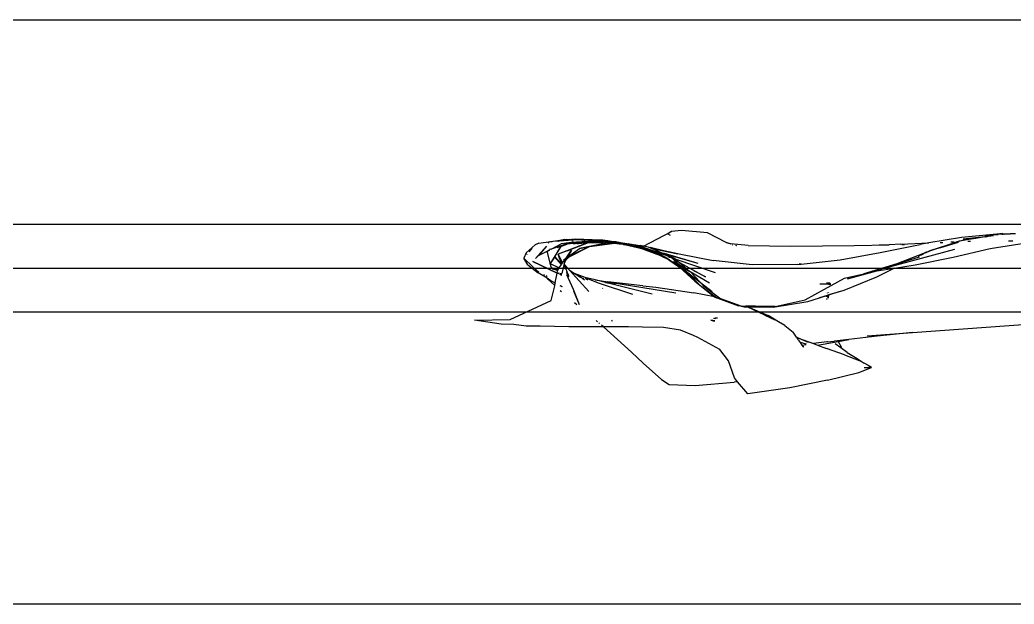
# Model space of a CAD drawing. Header units: millimetres. Extents: x -41292 to 298682, y -22072 to 33155.
# Drawn here: x 31708.4 to 32048.9, y 1090.6 to 1290.6 of the extents above; entities that cross this region are included whole.
import ezdxf

# ---------------------------------------------------------------- set-up
doc = ezdxf.new("R2010")
doc.units = ezdxf.units.MM
doc.layers.add('창호', color=4, linetype='Continuous')
doc.layers.add('틀', color=8, linetype='Continuous')

# ---------------------------------------------------------------- blocks, each defined once
blk = doc.blocks.new('AHSISHEUD')
for p, q in [((32549.36, 18861.19), (32558.98, 18866.21)), ((32558.98, 18866.21), (32557.67, 18865.4)), ((32557.67, 18865.4), (32558.49, 18865.03)), ((32562.37, 18866.61), (32558.98, 18866.21)), ((32571.23, 18865.77), (32562.37, 18866.61)), ((32577.63, 18862.51), (32571.23, 18865.77)), ((32670.31, 18865.33), (32658.25, 18864.21)), ((32669.26, 18865.16), (32668.92, 18865.06)), ((32669.26, 18865.13), (32668.92, 18865.06)), ((32669.45, 18865.16), (32669.26, 18865.16)), ((32670.31, 18865.33), (32669.45, 18865.16)), ((32669.45, 18865.16), (32669.94, 18865.18)), ((32669.94, 18865.18), (32670, 18865.19)), ((32670, 18865.19), (32670.31, 18865.33)), ((32670, 18865.19), (32670.81, 18865.22)), ((32670.31, 18865.33), (32670.35, 18865.33)), ((32670.4, 18865.34), (32670.35, 18865.33)), ((32672.34, 18865.52), (32670.4, 18865.34)), ((32674.96, 18865.43), (32670.4, 18865.34)), ((32672.2, 18865.28), (32670.81, 18865.22)), ((32672.2, 18865.28), (32672.25, 18865.29)), ((32672.25, 18865.29), (32672.38, 18865.28)), ((32672.34, 18865.52), (32674.96, 18865.43)), ((32672.38, 18865.28), (32672.5, 18865.32)), ((32672.84, 18865.31), (32672.5, 18865.32)), ((32672.87, 18865.31), (32672.84, 18865.31)), ((32672.96, 18865.31), (32672.87, 18865.31)), ((32672.99, 18865.31), (32672.96, 18865.31)), ((32672.99, 18865.31), (32674.96, 18865.43)), ((32675.51, 18865.41), (32674.96, 18865.43)), ((32676.75, 18865.47), (32675.51, 18865.41)), ((32513.55, 18862.26), (32512.26, 18861.64)), ((32512.94, 18861.76), (32512.9, 18861.75)), ((32513.55, 18862.26), (32517.57, 18862.79)), ((32516.67, 18862.39), (32516.95, 18862.43)), ((32517.1, 18862.51), (32516.87, 18862.47)), ((32517.36, 18862.66), (32517.27, 18862.65)), ((32517.57, 18862.79), (32517.67, 18862.83)), ((32517.57, 18862.79), (32517.59, 18862.79)), ((32517.67, 18862.83), (32518.06, 18862.85)), ((32523.69, 18862.2), (32517.73, 18860.23)), ((32517.73, 18860.23), (32521.19, 18862.01)), ((32518.06, 18862.85), (32518.45, 18862.9)), ((32518.45, 18862.9), (32521.25, 18863.27)), ((32518.45, 18862.9), (32519.98, 18863.04)), ((32519.98, 18863.04), (32519.26, 18862.91)), ((32519.76, 18860.77), (32523.69, 18862.2)), ((32520.24, 18862.95), (32519.93, 18862.94)), ((32521.25, 18863.27), (32519.98, 18863.04)), ((32519.98, 18863.04), (32521.1, 18863.14)), ((32530.51, 18862.49), (32520.15, 18858.47)), ((32524.25, 18863.42), (32520.24, 18862.95)), ((32526.99, 18863.35), (32520.24, 18862.95)), ((32520.24, 18862.95), (32521.1, 18863.14)), ((32521.1, 18863.14), (32522.94, 18863.45)), ((32521.1, 18863.14), (32524.25, 18863.42)), ((32524.58, 18862.52), (32521.19, 18862.01)), ((32522.33, 18863.46), (32521.25, 18863.27)), ((32521.25, 18863.27), (32522.69, 18863.45)), ((32522.17, 18861.51), (32523.27, 18861.84)), ((32522.33, 18863.46), (32522.69, 18863.45)), ((32522.69, 18863.45), (32522.75, 18863.46)), ((32522.75, 18863.46), (32522.94, 18863.45)), ((32522.94, 18863.45), (32523.02, 18863.46)), ((32523.02, 18863.46), (32523.96, 18863.62)), ((32524.25, 18863.42), (32523.02, 18863.46)), ((32523.21, 18859.61), (32530.51, 18862.49)), ((32527.52, 18862.31), (32523.27, 18861.84)), ((32523.69, 18862.2), (32529.69, 18862.63)), ((32523.69, 18862.2), (32524.58, 18862.52)), ((32523.96, 18863.62), (32525.43, 18863.52)), ((32524.48, 18863.41), (32524.25, 18863.42)), ((32524.74, 18863.46), (32524.48, 18863.41)), ((32526.99, 18863.35), (32524.48, 18863.41)), ((32530.19, 18862.86), (32524.58, 18862.52)), ((32524.58, 18862.52), (32530.65, 18862.82)), ((32529.69, 18862.63), (32524.58, 18862.52)), ((32524.74, 18863.46), (32524.94, 18863.46)), ((32525.43, 18863.52), (32524.94, 18863.46)), ((32524.94, 18863.46), (32526.36, 18863.45)), ((32525.29, 18862.95), (32525.05, 18862.95)), ((32525.42, 18862), (32527.52, 18862.31)), ((32525.43, 18863.52), (32525.48, 18863.52)), ((32525.48, 18863.52), (32525.76, 18863.55)), ((32525.48, 18863.52), (32526.36, 18863.45)), ((32525.76, 18863.55), (32525.79, 18863.55)), ((32525.79, 18863.55), (32526.01, 18863.57)), ((32526.62, 18863.51), (32526.01, 18863.57)), ((32526.36, 18863.45), (32528.08, 18863.34)), ((32526.36, 18863.45), (32527.25, 18863.45)), ((32526.48, 18862.08), (32527.14, 18862.16)), ((32526.95, 18863.5), (32526.62, 18863.51)), ((32527.25, 18863.45), (32526.95, 18863.5)), ((32527.05, 18863.35), (32526.99, 18863.35)), ((32528.08, 18863.34), (32527.05, 18863.35)), ((32527.14, 18862.16), (32530.51, 18862.49)), ((32528.95, 18862.47), (32527.14, 18862.16)), ((32527.25, 18863.45), (32528.08, 18863.34)), ((32528.9, 18863.45), (32527.25, 18863.45)), ((32536.55, 18862.26), (32527.41, 18860.43)), ((32527.52, 18862.31), (32529.69, 18862.63)), ((32528.95, 18862.47), (32527.52, 18862.31)), ((32528.08, 18863.34), (32529.31, 18863.32)), ((32531.79, 18863.33), (32528.9, 18863.45)), ((32528.9, 18863.45), (32535.45, 18863.43)), ((32530.71, 18862.66), (32528.95, 18862.47)), ((32529.69, 18862.63), (32528.95, 18862.47)), ((32530.19, 18862.86), (32529, 18862.95)), ((32531.79, 18863.33), (32529.31, 18863.32)), ((32529.69, 18862.63), (32529.74, 18862.64)), ((32529.74, 18862.64), (32530, 18862.65)), ((32530, 18862.65), (32530.09, 18862.66)), ((32530.09, 18862.66), (32530.86, 18862.81)), ((32530.09, 18862.66), (32530.71, 18862.66)), ((32530.14, 18863.08), (32531.54, 18862.91)), ((32530.19, 18862.86), (32530.65, 18862.82)), ((32530.51, 18862.49), (32534.84, 18862.51)), ((32530.57, 18863.14), (32530.72, 18863.15)), ((32530.65, 18862.82), (32530.86, 18862.81)), ((32531.09, 18862.67), (32530.71, 18862.66)), ((32531.03, 18863.19), (32530.72, 18863.15)), ((32530.72, 18863.15), (32532.55, 18862.95)), ((32530.86, 18862.81), (32530.92, 18862.8)), ((32530.89, 18861.04), (32536.55, 18862.26)), ((32530.89, 18861.04), (32538.66, 18862.16)), ((32530.92, 18862.8), (32531, 18862.84)), ((32531, 18862.84), (32531.18, 18862.85)), ((32531.61, 18863.15), (32531.03, 18863.19)), ((32531.46, 18862.76), (32531.09, 18862.67)), ((32531.25, 18862.85), (32531.18, 18862.85)), ((32531.54, 18862.91), (32531.25, 18862.85)), ((32531.25, 18862.85), (32531.87, 18862.79)), ((32531.25, 18862.85), (32531.46, 18862.76)), ((32531.85, 18863.29), (32531.4, 18863.23)), ((32531.46, 18862.76), (32531.67, 18862.75)), ((32531.54, 18862.91), (32531.76, 18862.95)), ((32533.46, 18862.97), (32531.61, 18863.15)), ((32531.67, 18862.75), (32531.87, 18862.79)), ((32531.76, 18862.95), (32532.24, 18862.9)), ((32531.85, 18863.29), (32531.79, 18863.33)), ((32531.8, 18862.35), (32532.93, 18862.41)), ((32532, 18863.3), (32531.85, 18863.29)), ((32531.87, 18862.79), (32532.2, 18862.82)), ((32532.06, 18863.29), (32532, 18863.3)), ((32532.15, 18863.27), (32532.06, 18863.29)), ((32534.84, 18862.51), (32532.07, 18862.45)), ((32532.93, 18862.41), (32532.07, 18862.45)), ((32532.27, 18863.27), (32532.15, 18863.27)), ((32532.2, 18862.82), (32532.39, 18862.85)), ((32532.24, 18862.9), (32532.28, 18862.91)), ((32532.46, 18863.28), (32532.27, 18863.27)), ((32532.28, 18862.91), (32532.39, 18862.85)), ((32532.39, 18862.85), (32532.46, 18862.85)), ((32532.66, 18863.2), (32532.46, 18863.28)), ((32532.46, 18862.85), (32532.62, 18862.87)), ((32532.55, 18862.95), (32532.73, 18862.93)), ((32532.73, 18862.93), (32532.62, 18862.87)), ((32532.87, 18863.2), (32532.66, 18863.2)), ((32532.66, 18863.2), (32533.46, 18862.97)), ((32532.87, 18862.9), (32532.73, 18862.93)), ((32533.26, 18863.22), (32532.87, 18863.2)), ((32532.87, 18863.2), (32533.72, 18863.05)), ((32532.87, 18862.9), (32533.19, 18862.89)), ((32532.93, 18862.41), (32534.84, 18862.51)), ((32535.08, 18862.32), (32532.93, 18862.41)), ((32533.19, 18862.89), (32533.77, 18862.94)), ((32534.19, 18862.84), (32533.19, 18862.89)), ((32534.03, 18863.17), (32533.26, 18863.22)), ((32534.1, 18863), (32533.46, 18862.97)), ((32533.46, 18862.97), (32533.77, 18862.94)), ((32533.72, 18863.05), (32534.1, 18863)), ((32533.77, 18862.94), (32533.86, 18862.94)), ((32533.86, 18862.94), (32534.11, 18862.96)), ((32534.66, 18863.15), (32534.03, 18863.17)), ((32534.03, 18863.17), (32535.14, 18863.05)), ((32534.27, 18862.94), (32534.1, 18863)), ((32534.11, 18862.96), (32534.27, 18862.94)), ((32534.19, 18862.84), (32535.14, 18862.85)), ((32537.47, 18862.65), (32534.19, 18862.84)), ((32534.27, 18862.94), (32534.48, 18862.94)), ((32534.48, 18862.94), (32534.59, 18862.99)), ((32534.71, 18862.91), (32534.48, 18862.94)), ((32534.59, 18862.99), (32534.77, 18863)), ((32535.94, 18863.09), (32534.66, 18863.15)), ((32534.99, 18862.94), (32534.71, 18862.91)), ((32534.71, 18862.91), (32535.14, 18862.85)), ((32534.77, 18863), (32535.14, 18863.05)), ((32535.26, 18862.53), (32534.84, 18862.51)), ((32534.84, 18862.51), (32535.63, 18862.45)), ((32536.17, 18862.94), (32534.99, 18862.94)), ((32535.14, 18863.05), (32535.24, 18863.04)), ((32535.14, 18862.85), (32535.2, 18862.84)), ((32535.2, 18862.84), (32536.71, 18862.84)), ((32535.24, 18863.04), (32535.94, 18863.09)), ((32535.24, 18863.04), (32536.17, 18862.94)), ((32536.04, 18862.55), (32535.26, 18862.53)), ((32535.45, 18863.43), (32548.24, 18861.44)), ((32535.94, 18863.09), (32537.39, 18862.83)), ((32537.15, 18863.09), (32535.94, 18863.09)), ((32536.04, 18862.55), (32536.07, 18862.58)), ((32536.07, 18862.58), (32536.29, 18862.59)), ((32536.71, 18862.84), (32536.17, 18862.94)), ((32536.29, 18862.59), (32536.8, 18862.61)), ((32536.29, 18862.59), (32537.41, 18862.43)), ((32536.59, 18862.25), (32536.55, 18862.26)), ((32537.02, 18862.35), (32536.59, 18862.25)), ((32538.66, 18862.16), (32536.59, 18862.25)), ((32536.71, 18862.84), (32537.39, 18862.83)), ((32536.8, 18862.61), (32537.47, 18862.65)), ((32536.8, 18862.61), (32537.65, 18862.43)), ((32537.41, 18862.43), (32537.02, 18862.35)), ((32537.02, 18862.35), (32538.95, 18862.21)), ((32537.05, 18862.72), (32537.1, 18862.71)), ((32537.4, 18862.7), (32537.32, 18862.71)), ((32537.39, 18862.83), (32537.79, 18862.83)), ((32537.57, 18862.69), (32537.4, 18862.7)), ((32537.41, 18862.43), (32537.65, 18862.43)), ((32537.57, 18862.69), (32537.47, 18862.65)), ((32537.62, 18862.66), (32537.57, 18862.69)), ((32537.72, 18862.69), (32537.6, 18862.71)), ((32537.72, 18862.69), (32537.62, 18862.66)), ((32537.62, 18862.66), (32537.97, 18862.59)), ((32537.65, 18862.43), (32538.01, 18862.44)), ((32537.8, 18862.67), (32537.72, 18862.69)), ((32539.96, 18862.66), (32537.79, 18862.83)), ((32537.8, 18862.67), (32537.88, 18862.67)), ((32537.93, 18862.7), (32537.88, 18862.67)), ((32537.97, 18862.59), (32537.88, 18862.67)), ((32537.98, 18862.67), (32537.93, 18862.7)), ((32537.97, 18862.59), (32539.02, 18862.46)), ((32538.65, 18862.45), (32537.97, 18862.59)), ((32538.16, 18862.64), (32537.98, 18862.67)), ((32538.01, 18862.44), (32538.65, 18862.45)), ((32538.01, 18862.44), (32538.24, 18862.39)), ((32538.2, 18862.65), (32538.16, 18862.64)), ((32538.18, 18862.69), (32538.2, 18862.65)), ((32538.31, 18862.63), (32538.2, 18862.65)), ((32538.24, 18862.39), (32538.41, 18862.38)), ((32538.31, 18862.63), (32538.48, 18862.62)), ((32538.41, 18862.38), (32538.57, 18862.36)), ((32538.44, 18862.69), (32538.58, 18862.69)), ((32538.48, 18862.62), (32538.56, 18862.61)), ((32538.56, 18862.61), (32538.65, 18862.61)), ((32538.57, 18862.36), (32538.76, 18862.35)), ((32538.82, 18862.61), (32538.58, 18862.69)), ((32538.65, 18862.61), (32538.68, 18862.61)), ((32538.65, 18862.45), (32539.02, 18862.46)), ((32539.34, 18862.29), (32538.65, 18862.45)), ((32538.66, 18862.16), (32538.95, 18862.21)), ((32538.68, 18862.61), (32538.82, 18862.61)), ((32538.68, 18862.61), (32539.02, 18862.46)), ((32538.76, 18862.35), (32538.8, 18862.33)), ((32538.8, 18862.33), (32539.22, 18862.24)), ((32538.88, 18862.59), (32538.82, 18862.61)), ((32539.17, 18862.58), (32538.88, 18862.59)), ((32538.88, 18862.59), (32538.9, 18862.57)), ((32539.17, 18862.58), (32538.9, 18862.57)), ((32538.9, 18862.57), (32539.19, 18862.53)), ((32538.95, 18862.21), (32539.22, 18862.24)), ((32538.95, 18862.21), (32539.83, 18862.18)), ((32539.02, 18862.46), (32539.09, 18862.46)), ((32539.09, 18862.46), (32539.22, 18862.44)), ((32539.21, 18862.57), (32539.17, 18862.58)), ((32539.17, 18862.58), (32539.24, 18862.56)), ((32539.19, 18862.53), (32539.25, 18862.5)), ((32539.24, 18862.56), (32539.21, 18862.57)), ((32539.22, 18862.44), (32539.24, 18862.44)), ((32539.22, 18862.44), (32539.29, 18862.43)), ((32539.22, 18862.24), (32539.3, 18862.26)), ((32539.24, 18862.56), (32539.65, 18862.52)), ((32539.24, 18862.44), (32539.29, 18862.43)), ((32539.25, 18862.5), (32539.35, 18862.49)), ((32539.29, 18862.43), (32539.46, 18862.47)), ((32539.29, 18862.43), (32539.8, 18862.33)), ((32539.3, 18862.26), (32539.34, 18862.29)), ((32539.34, 18862.29), (32539.43, 18862.3)), ((32539.35, 18862.49), (32539.46, 18862.47)), ((32539.43, 18862.3), (32539.48, 18862.28)), ((32539.46, 18862.47), (32539.49, 18862.47)), ((32539.48, 18862.28), (32539.5, 18862.29)), ((32539.49, 18862.47), (32539.66, 18862.48)), ((32539.5, 18862.29), (32539.55, 18862.28)), ((32539.55, 18862.28), (32539.7, 18862.26)), ((32539.65, 18862.52), (32539.98, 18862.48)), ((32539.66, 18862.48), (32539.65, 18862.52)), ((32539.66, 18862.48), (32539.9, 18862.43)), ((32539.66, 18862.48), (32539.98, 18862.48)), ((32539.7, 18862.26), (32539.8, 18862.33)), ((32539.7, 18862.26), (32540.3, 18862.24)), ((32539.83, 18862.18), (32539.7, 18862.26)), ((32539.8, 18862.33), (32539.98, 18862.36)), ((32539.83, 18862.18), (32540.25, 18862.14)), ((32539.9, 18862.43), (32540.05, 18862.4)), ((32539.9, 18862.43), (32539.98, 18862.36)), ((32540.81, 18862.5), (32539.96, 18862.66)), ((32539.98, 18862.48), (32540.81, 18862.5)), ((32539.98, 18862.48), (32540.46, 18862.42)), ((32539.98, 18862.36), (32540.05, 18862.4)), ((32539.98, 18862.36), (32540.05, 18862.34)), ((32540.05, 18862.4), (32540.14, 18862.38)), ((32540.05, 18862.34), (32540.48, 18862.29)), ((32540.05, 18862.34), (32540.3, 18862.24)), ((32540.14, 18862.38), (32540.46, 18862.42)), ((32540.14, 18862.38), (32540.48, 18862.29)), ((32540.25, 18862.14), (32540.44, 18862.1)), ((32540.52, 18862.19), (32540.3, 18862.24)), ((32540.44, 18862.1), (32540.5, 18862.09)), ((32540.46, 18862.42), (32540.81, 18862.5)), ((32540.46, 18862.42), (32542.55, 18862.17)), ((32540.48, 18862.29), (32540.72, 18862.26)), ((32540.5, 18862.09), (32540.57, 18862.08)), ((32540.52, 18862.19), (32540.57, 18862.22)), ((32540.57, 18862.22), (32540.64, 18862.21)), ((32540.57, 18862.08), (32540.71, 18862.08)), ((32540.64, 18862.21), (32540.65, 18862.17)), ((32540.65, 18862.17), (32540.73, 18862.19)), ((32547.36, 18860.78), (32540.71, 18862.08)), ((32540.71, 18862.08), (32541.01, 18862.06)), ((32540.72, 18862.26), (32541.12, 18862.18)), ((32540.85, 18862.17), (32540.73, 18862.19)), ((32540.88, 18862.49), (32540.81, 18862.5)), ((32540.85, 18862.17), (32540.9, 18862.16)), ((32541.01, 18862.5), (32540.88, 18862.49)), ((32540.9, 18862.16), (32540.97, 18862.14)), ((32540.97, 18862.14), (32541.12, 18862.13)), ((32540.97, 18862.14), (32541.01, 18862.06)), ((32542.55, 18862.17), (32541.01, 18862.5)), ((32541.01, 18862.5), (32544.22, 18861.98)), ((32541.01, 18862.06), (32541.28, 18862.05)), ((32541.12, 18862.18), (32541.18, 18862.16)), ((32541.12, 18862.13), (32541.18, 18862.16)), ((32541.22, 18862.16), (32541.18, 18862.16)), ((32541.4, 18862.12), (32541.22, 18862.16)), ((32541.28, 18862.05), (32541.36, 18862.03)), ((32541.36, 18862.03), (32541.4, 18862.05)), ((32541.4, 18862.12), (32541.59, 18862.08)), ((32541.4, 18862.05), (32541.43, 18862.02)), ((32541.43, 18862.02), (32541.55, 18862.01)), ((32541.55, 18862.01), (32541.59, 18862)), ((32541.67, 18862.03), (32541.59, 18862.08)), ((32541.59, 18862), (32541.67, 18862.03)), ((32542.55, 18861.8), (32541.59, 18862)), ((32541.67, 18862.03), (32541.85, 18862.03)), ((32541.85, 18862.03), (32542, 18861.98)), ((32542, 18861.98), (32542.12, 18861.97)), ((32542.28, 18861.93), (32542.12, 18861.97)), ((32542.32, 18861.93), (32542.28, 18861.93)), ((32542.38, 18861.92), (32542.32, 18861.93)), ((32544.22, 18861.98), (32542.38, 18861.92)), ((32542.38, 18861.92), (32545.98, 18861.56)), ((32544.55, 18861.92), (32542.38, 18861.92)), ((32543.9, 18861.6), (32542.38, 18861.92)), ((32542.55, 18862.17), (32544.22, 18861.98)), ((32542.55, 18861.8), (32542.87, 18861.75)), ((32542.87, 18861.75), (32543.9, 18861.6)), ((32542.87, 18861.75), (32547.36, 18860.78)), ((32544.22, 18861.98), (32544.55, 18861.92)), ((32544.55, 18861.92), (32544.64, 18861.91)), ((32544.64, 18861.91), (32544.77, 18861.91)), ((32544.77, 18861.91), (32544.84, 18861.9)), ((32544.84, 18861.9), (32544.89, 18861.89)), ((32544.89, 18861.89), (32545.11, 18861.83)), ((32545.11, 18861.83), (32545.18, 18861.84)), ((32545.18, 18861.84), (32547.94, 18861.36)), ((32545.18, 18861.84), (32545.98, 18861.56)), ((32578.36, 18862.2), (32577.63, 18862.51)), ((32577.63, 18862.51), (32579.24, 18862.05)), ((32579.24, 18862.05), (32578.88, 18862.08)), ((32585.23, 18861.49), (32579.24, 18862.05)), ((32621.55, 18861.42), (32633.51, 18861.69)), ((32633.51, 18861.69), (32630.11, 18861.51)), ((32630.42, 18859.05), (32644.05, 18861.81)), ((32637.48, 18861.91), (32633.51, 18861.69)), ((32637.48, 18861.91), (32647.07, 18862.32)), ((32637.83, 18861.79), (32638.43, 18861.81)), ((32637.96, 18861.75), (32638.43, 18861.81)), ((32638.43, 18861.81), (32638.74, 18861.77)), ((32647.07, 18862.32), (32644.05, 18861.81)), ((32658.25, 18864.21), (32647.07, 18862.32)), ((32647.51, 18859.7), (32656.75, 18862.66)), ((32650.94, 18862.48), (32651.89, 18862.52)), ((32656.75, 18862.66), (32651.13, 18860.79)), ((32651.13, 18860.79), (32657.2, 18862.62)), ((32655.7, 18862.63), (32654.59, 18862.61)), ((32656.82, 18862.66), (32656.75, 18862.66)), ((32657.45, 18862.87), (32656.82, 18862.66)), ((32657.25, 18862.67), (32656.82, 18862.66)), ((32657.45, 18862.87), (32659.02, 18863.39)), ((32658.91, 18863.15), (32657.45, 18862.87)), ((32658.84, 18863.69), (32666.24, 18864.57)), ((32663.19, 18863.98), (32658.91, 18863.15)), ((32659.02, 18863.39), (32658.91, 18863.15)), ((32659.02, 18863.39), (32663.19, 18863.98)), ((32661.38, 18862.78), (32660.43, 18862.76)), ((32663.19, 18863.98), (32666.24, 18864.57)), ((32669.2, 18864.81), (32666.22, 18864.33)), ((32668.92, 18865.06), (32666.24, 18864.57)), ((32666.63, 18864.44), (32667, 18864.54)), ((32667.24, 18864.55), (32667, 18864.54)), ((32667.39, 18864.57), (32667.24, 18864.55)), ((32668.03, 18864.68), (32667.39, 18864.57)), ((32667.79, 18864.75), (32669.22, 18864.93)), ((32668.17, 18864.71), (32668.03, 18864.68)), ((32668.04, 18860.39), (32684.36, 18863.01)), ((32668.14, 18864.85), (32669.25, 18865.05)), ((32668.28, 18864.72), (32668.17, 18864.71)), ((32668.28, 18864.72), (32669.22, 18864.89)), ((32669.21, 18864.86), (32668.28, 18864.72)), ((32668.28, 18864.72), (32669.2, 18864.81)), ((32674.31, 18862.98), (32675.8, 18862.98)), ((32509.22, 18858.87), (32508.36, 18857.1)), ((32509.22, 18858.87), (32512.26, 18861.64)), ((32509.51, 18858.5), (32509.44, 18858.41)), ((32509.53, 18858.46), (32509.46, 18858.37)), ((32510.38, 18859.56), (32510.24, 18859.39)), ((32510.54, 18859.63), (32510.26, 18859.31)), ((32510.56, 18859.78), (32511, 18860.27)), ((32511.24, 18860.45), (32510.92, 18860.08)), ((32516.14, 18861.16), (32512.32, 18856.96)), ((32516.14, 18861.16), (32513.41, 18858.06)), ((32513.41, 18858.06), (32516.37, 18859.53)), ((32516.37, 18859.53), (32517.17, 18859.83)), ((32516.37, 18859.53), (32516.56, 18859.66)), ((32517.4, 18855.49), (32516.37, 18859.53)), ((32516.56, 18859.66), (32517.16, 18860.04)), ((32516.56, 18859.66), (32517.16, 18859.97)), ((32517.59, 18860.17), (32517.16, 18860.04)), ((32521.07, 18861.13), (32517.41, 18855.3)), ((32517.59, 18860.17), (32517.62, 18860.2)), ((32517.62, 18860.2), (32517.73, 18860.23)), ((32518.95, 18857.52), (32521.07, 18861.13)), ((32523.21, 18859.61), (32520.15, 18858.47)), ((32520.15, 18858.47), (32521.67, 18855.55)), ((32521.33, 18855.17), (32520.15, 18858.47)), ((32521.07, 18861.13), (32522.17, 18861.51)), ((32522.02, 18861.29), (32521.07, 18861.13)), ((32523.07, 18857.48), (32524.69, 18859.83)), ((32524.69, 18859.83), (32523.48, 18857.66)), ((32523.77, 18857.79), (32530.89, 18861.04)), ((32523.77, 18857.79), (32527.41, 18860.43)), ((32524.16, 18857.7), (32530.89, 18861.04)), ((32527.41, 18860.43), (32530.89, 18861.04)), ((32543.9, 18861.6), (32546.18, 18861.13)), ((32545.98, 18861.56), (32546.02, 18861.55)), ((32546.02, 18861.55), (32547.94, 18861.36)), ((32546.02, 18861.55), (32549.24, 18860.5)), ((32546.18, 18861.13), (32546.26, 18861.11)), ((32546.26, 18861.11), (32546.69, 18861.03)), ((32546.72, 18861.02), (32546.69, 18861.03)), ((32546.72, 18861.02), (32547.36, 18860.78)), ((32546.72, 18861.02), (32548.63, 18860.63)), ((32547.36, 18860.78), (32547.59, 18860.7)), ((32547.59, 18860.7), (32547.79, 18860.66)), ((32547.79, 18860.66), (32547.85, 18860.64)), ((32547.85, 18860.64), (32552.05, 18859.42)), ((32547.85, 18860.64), (32549.09, 18860.4)), ((32555.28, 18857.87), (32547.85, 18860.64)), ((32549.3, 18861.16), (32547.94, 18861.36)), ((32547.94, 18861.36), (32554.14, 18859.1)), ((32549.3, 18861.16), (32548.24, 18861.44)), ((32548.7, 18860.6), (32548.63, 18860.63)), ((32549.09, 18860.4), (32548.7, 18860.6)), ((32549.24, 18860.5), (32548.7, 18860.6)), ((32549.33, 18860.36), (32549.09, 18860.4)), ((32550.08, 18860.33), (32549.24, 18860.5)), ((32549.3, 18861.16), (32549.36, 18861.19)), ((32549.37, 18860.31), (32549.33, 18860.36)), ((32549.85, 18861.08), (32549.36, 18861.19)), ((32549.62, 18860.26), (32549.37, 18860.31)), ((32549.68, 18860.29), (32549.62, 18860.26)), ((32549.62, 18860.26), (32552.05, 18859.42)), ((32550.1, 18860.15), (32549.68, 18860.29)), ((32551.12, 18860.9), (32549.85, 18861.08)), ((32550.08, 18860.33), (32550.5, 18860.2)), ((32551.52, 18859.69), (32550.1, 18860.15)), ((32550.1, 18860.15), (32550.96, 18859.96)), ((32550.6, 18860.14), (32550.1, 18860.15)), ((32550.6, 18860.14), (32550.5, 18860.2)), ((32550.67, 18860.1), (32550.6, 18860.14)), ((32550.71, 18860.11), (32550.67, 18860.1)), ((32550.75, 18860.08), (32550.71, 18860.11)), ((32550.8, 18860.07), (32550.75, 18860.08)), ((32550.87, 18860.05), (32550.8, 18860.07)), ((32550.95, 18860.02), (32550.87, 18860.05)), ((32550.98, 18860.02), (32550.95, 18860.02)), ((32550.96, 18859.96), (32550.95, 18860.02)), ((32551.09, 18859.94), (32550.96, 18859.96)), ((32551.09, 18859.94), (32550.98, 18860.02)), ((32551.52, 18859.69), (32551.09, 18859.94)), ((32551.59, 18859.83), (32551.09, 18859.94)), ((32551.12, 18860.9), (32551.55, 18860.71)), ((32551.54, 18859.68), (32551.52, 18859.69)), ((32552.05, 18859.42), (32551.54, 18859.68)), ((32551.54, 18859.68), (32553.19, 18859.15)), ((32551.6, 18860.7), (32551.55, 18860.71)), ((32552.33, 18859.6), (32551.59, 18859.83)), ((32552.1, 18859.71), (32551.59, 18859.83)), ((32556.33, 18859.65), (32551.6, 18860.7)), ((32551.6, 18860.7), (32552.03, 18860.5)), ((32552.03, 18860.5), (32552.11, 18860.48)), ((32552.05, 18859.42), (32552.2, 18859.37)), ((32552.33, 18859.6), (32552.1, 18859.71)), ((32554.14, 18859.1), (32552.1, 18859.71)), ((32552.11, 18860.48), (32556.33, 18859.65)), ((32552.11, 18860.48), (32552.21, 18860.42)), ((32552.2, 18859.37), (32552.24, 18859.35)), ((32552.21, 18860.42), (32552.32, 18860.39)), ((32552.68, 18859.22), (32552.24, 18859.35)), ((32552.32, 18860.39), (32561.11, 18858.6)), ((32552.32, 18860.39), (32555.69, 18858.96)), ((32552.43, 18859.57), (32552.33, 18859.6)), ((32552.59, 18859.46), (32552.43, 18859.57)), ((32552.43, 18859.57), (32554.34, 18858.98)), ((32552.63, 18859.45), (32552.59, 18859.46)), ((32552.63, 18859.45), (32552.69, 18859.41)), ((32552.68, 18859.22), (32552.83, 18859.15)), ((32552.69, 18859.41), (32552.74, 18859.39)), ((32552.74, 18859.39), (32553.19, 18859.15)), ((32553.98, 18858.99), (32552.74, 18859.39)), ((32555.28, 18857.87), (32552.83, 18859.15)), ((32552.83, 18859.15), (32553.56, 18858.96)), ((32552.83, 18859.15), (32555.6, 18857.9)), ((32553.19, 18859.15), (32553.27, 18859.12)), ((32553.27, 18859.12), (32553.56, 18858.96)), ((32553.56, 18858.96), (32553.65, 18858.93)), ((32553.65, 18858.93), (32553.79, 18858.84)), ((32553.79, 18858.84), (32553.92, 18858.8)), ((32553.92, 18858.8), (32554.05, 18858.73)), ((32554.73, 18858.73), (32553.98, 18858.99)), ((32554.05, 18858.73), (32555.68, 18858.1)), ((32555.6, 18857.9), (32554.05, 18858.73)), ((32554.14, 18859.1), (32554.29, 18859.06)), ((32554.34, 18858.98), (32554.29, 18859.06)), ((32554.29, 18859.06), (32554.99, 18858.85)), ((32554.4, 18858.96), (32554.34, 18858.98)), ((32554.59, 18858.9), (32554.4, 18858.96)), ((32554.73, 18858.73), (32554.4, 18858.96)), ((32555.69, 18858.59), (32554.59, 18858.9)), ((32554.86, 18858.68), (32554.73, 18858.73)), ((32554.87, 18858.64), (32554.86, 18858.68)), ((32554.99, 18858.64), (32554.86, 18858.68)), ((32554.99, 18858.64), (32554.87, 18858.64)), ((32554.99, 18858.85), (32555.69, 18858.59)), ((32555.03, 18858.58), (32554.99, 18858.64)), ((32555.06, 18858.57), (32555.03, 18858.58)), ((32555.13, 18858.55), (32555.06, 18858.57)), ((32555.17, 18858.52), (32555.13, 18858.55)), ((32555.14, 18859.1), (32555.69, 18858.96)), ((32555.61, 18858.24), (32555.17, 18858.52)), ((32555.68, 18858.1), (32555.17, 18858.52)), ((32555.64, 18858.88), (32556.37, 18858.67)), ((32555.69, 18858.96), (32556.44, 18858.76)), ((32555.69, 18858.96), (32556.37, 18858.67)), ((32555.69, 18858.59), (32558.6, 18857.56)), ((32561.11, 18858.6), (32556.33, 18859.65)), ((32556.33, 18859.65), (32573.26, 18856.33)), ((32556.37, 18858.67), (32568.01, 18855.36)), ((32556.37, 18858.67), (32559.7, 18857.25)), ((32556.44, 18858.76), (32568.01, 18855.36)), ((32579.98, 18861.5), (32579.86, 18861.55)), ((32580.83, 18861.54), (32581.04, 18861.48)), ((32581.01, 18861.54), (32581.21, 18861.48)), ((32585.23, 18861.49), (32599.76, 18861.19)), ((32599.76, 18861.19), (32621.55, 18861.42)), ((32616.67, 18856.53), (32630.42, 18859.05)), ((32655.82, 18860.07), (32630.1, 18853.1)), ((32645.26, 18858.67), (32636.08, 18855.16)), ((32644.81, 18858.38), (32643.76, 18857.92)), ((32644.81, 18858.38), (32645.26, 18858.67)), ((32645.38, 18858.75), (32645.26, 18858.67)), ((32645.38, 18858.75), (32645.45, 18858.77)), ((32645.74, 18858.93), (32645.45, 18858.77)), ((32645.99, 18858.91), (32645.68, 18858.83)), ((32645.91, 18859), (32645.74, 18858.93)), ((32645.91, 18859), (32646.37, 18859.25)), ((32647.18, 18859.49), (32645.99, 18858.91)), ((32646.37, 18859.25), (32646.9, 18859.41)), ((32646.9, 18859.41), (32646.98, 18859.45)), ((32646.98, 18859.45), (32647.18, 18859.49)), ((32647.24, 18859.53), (32647.18, 18859.49)), ((32650.65, 18860.64), (32647.24, 18859.53)), ((32647.51, 18859.7), (32647.24, 18859.53)), ((32647.51, 18859.7), (32650.65, 18860.64)), ((32650.65, 18860.64), (32651.13, 18860.79)), ((32655.45, 18857.48), (32668.04, 18860.39)), ((32508.36, 18857.1), (32511.49, 18854.14)), ((32509.72, 18854.79), (32508.36, 18857.1)), ((32511.48, 18855.96), (32519.6, 18852.13)), ((32519.75, 18851.99), (32511.48, 18855.96)), ((32512.32, 18856.96), (32513.41, 18858.06)), ((32517.41, 18855.3), (32517.4, 18855.49)), ((32518.95, 18857.52), (32517.41, 18855.3)), ((32517.41, 18855.3), (32517.45, 18855.28)), ((32517.83, 18853.8), (32517.45, 18855.28)), ((32517.45, 18855.28), (32520.51, 18853.74)), ((32518.95, 18857.52), (32521.29, 18854.95)), ((32521.27, 18854.92), (32518.95, 18857.52)), ((32521.33, 18855.17), (32518.95, 18857.52)), ((32520.51, 18853.74), (32521.27, 18854.92)), ((32521.27, 18854.92), (32521.29, 18854.95)), ((32521.39, 18855.11), (32521.29, 18854.95)), ((32521.39, 18855.11), (32521.33, 18855.17)), ((32522.17, 18855.32), (32521.36, 18851.85)), ((32521.39, 18855.11), (32521.67, 18855.55)), ((32521.67, 18855.55), (32522.04, 18856.12)), ((32522.54, 18856.9), (32522.04, 18856.12)), ((32522.11, 18856.6), (32522.04, 18856.12)), ((32522.04, 18856.12), (32522.47, 18856.59)), ((32522.11, 18856.6), (32522.54, 18856.9)), ((32522.92, 18856.66), (32522.17, 18855.32)), ((32522.38, 18856.21), (32522.17, 18855.32)), ((32522.32, 18854.91), (32522.17, 18855.32)), ((32522.19, 18855.06), (32522.32, 18854.91)), ((32522.32, 18854.91), (32524.07, 18852.98)), ((32522.82, 18853.31), (32522.32, 18854.91)), ((32522.92, 18856.66), (32522.38, 18856.21)), ((32522.47, 18856.59), (32522.38, 18856.21)), ((32522.47, 18856.59), (32522.75, 18857)), ((32522.54, 18856.9), (32522.47, 18856.59)), ((32523.07, 18857.48), (32522.54, 18856.9)), ((32522.54, 18856.9), (32522.75, 18857)), ((32522.75, 18857), (32524.16, 18857.7)), ((32522.75, 18857), (32522.83, 18857.11)), ((32522.83, 18857.11), (32523.4, 18857.53)), ((32522.83, 18857.11), (32523.07, 18857.48)), ((32524.16, 18857.7), (32522.92, 18856.66)), ((32523.18, 18857.13), (32522.92, 18856.66)), ((32523.07, 18857.48), (32523.48, 18857.66)), ((32523.4, 18857.53), (32523.77, 18857.79)), ((32523.48, 18857.66), (32523.4, 18857.53)), ((32523.48, 18857.66), (32523.77, 18857.79)), ((32555.44, 18857.81), (32555.28, 18857.87)), ((32558.09, 18856.5), (32555.44, 18857.81)), ((32556.64, 18857.37), (32555.44, 18857.81)), ((32556.64, 18857.37), (32555.6, 18857.9)), ((32555.6, 18857.9), (32557.1, 18857.23)), ((32555.68, 18858.1), (32556.02, 18857.91)), ((32556.02, 18857.91), (32556.21, 18857.79)), ((32556.21, 18857.79), (32556.64, 18857.57)), ((32556.64, 18857.57), (32557.07, 18857.29)), ((32557.97, 18856.67), (32556.64, 18857.37)), ((32557.1, 18857.23), (32556.64, 18857.37)), ((32557.1, 18857.23), (32557.07, 18857.29)), ((32557.1, 18857.23), (32557.22, 18857.15)), ((32557.22, 18857.15), (32557.34, 18857.12)), ((32557.29, 18858.15), (32557.23, 18858.17)), ((32558.6, 18857.56), (32557.29, 18858.15)), ((32557.38, 18857.09), (32557.34, 18857.12)), ((32557.97, 18856.67), (32557.38, 18857.09)), ((32557.97, 18857.62), (32557.78, 18857.68)), ((32557.97, 18857.62), (32557.86, 18857.61)), ((32558.08, 18857.54), (32557.97, 18857.62)), ((32558.24, 18856.53), (32557.97, 18856.67)), ((32558.08, 18857.39), (32558.06, 18857.42)), ((32558.4, 18857.28), (32558.08, 18857.39)), ((32558.09, 18856.5), (32561.69, 18853.98)), ((32558.54, 18856.31), (32558.09, 18856.5)), ((32558.54, 18856.31), (32558.24, 18856.53)), ((32558.43, 18857.26), (32558.4, 18857.28)), ((32558.68, 18856.23), (32558.54, 18856.31)), ((32558.96, 18857.23), (32558.6, 18857.56)), ((32558.71, 18856.23), (32558.68, 18856.23)), ((32558.71, 18856.23), (32560.55, 18855.04)), ((32560.17, 18856.86), (32558.96, 18857.23)), ((32559.4, 18856.85), (32558.96, 18857.23)), ((32559.4, 18856.85), (32561.71, 18855.57)), ((32561.78, 18854.76), (32559.4, 18856.85)), ((32559.4, 18856.85), (32561.16, 18855.09)), ((32559.59, 18855.96), (32561.16, 18855.09)), ((32559.7, 18857.25), (32560.17, 18856.86)), ((32559.91, 18855.65), (32559.83, 18855.73)), ((32560.05, 18855.6), (32559.91, 18855.65)), ((32560.16, 18855.53), (32560.05, 18855.6)), ((32560.28, 18855.43), (32560.16, 18855.53)), ((32560.25, 18856.8), (32560.17, 18856.86)), ((32574.05, 18852.1), (32560.25, 18856.8)), ((32560.25, 18856.8), (32561.71, 18855.57)), ((32561.35, 18854.6), (32560.28, 18855.43)), ((32561.33, 18854.93), (32560.28, 18855.43)), ((32560.28, 18855.43), (32561.61, 18854.67)), ((32560.55, 18855.04), (32561.69, 18853.98)), ((32561.16, 18855.09), (32561.27, 18855.04)), ((32561.27, 18855.04), (32561.33, 18854.93)), ((32561.54, 18854.83), (32561.33, 18854.93)), ((32561.33, 18854.93), (32561.61, 18854.67)), ((32561.71, 18855.57), (32565.26, 18852.58)), ((32561.71, 18855.57), (32570.55, 18850.66)), ((32586.62, 18854.78), (32573.26, 18856.33)), ((32602.05, 18854.97), (32586.62, 18854.78)), ((32602.05, 18854.97), (32603.4, 18855.09)), ((32603.4, 18855.09), (32602.62, 18855.21)), ((32603.4, 18855.09), (32616.67, 18856.53)), ((32636.08, 18855.16), (32624.81, 18851.73)), ((32636.08, 18855.16), (32643.85, 18857.53)), ((32642.42, 18854.77), (32655.45, 18857.48)), ((32643.48, 18857.75), (32643.34, 18857.7)), ((32643.76, 18857.92), (32643.48, 18857.75)), ((32644.5, 18858.18), (32644.05, 18857.96)), ((32509.72, 18854.79), (32513.26, 18852.1)), ((32513.52, 18852.26), (32511.49, 18854.14)), ((32516.32, 18850.21), (32513.26, 18852.1)), ((32515.48, 18851.16), (32515.18, 18851.51)), ((32517.83, 18853.8), (32520.05, 18853.04)), ((32520.08, 18853.07), (32517.83, 18853.8)), ((32519.93, 18852.84), (32518.09, 18853.38)), ((32519.13, 18848.61), (32519.75, 18851.99)), ((32519.6, 18852.13), (32519.77, 18852.09)), ((32519.76, 18852.05), (32519.6, 18852.13)), ((32519.75, 18851.99), (32519.76, 18852.05)), ((32520.38, 18851.69), (32519.75, 18851.99)), ((32519.76, 18852.05), (32519.77, 18852.09)), ((32520.39, 18851.72), (32519.76, 18852.05)), ((32519.77, 18852.09), (32519.9, 18852.8)), ((32519.77, 18852.09), (32520.47, 18851.94)), ((32519.9, 18852.8), (32519.93, 18852.84)), ((32519.93, 18852.84), (32520.05, 18853.04)), ((32520.05, 18853.04), (32520.08, 18853.07)), ((32520.08, 18853.07), (32520.51, 18853.74)), ((32520.68, 18851.89), (32521.37, 18851.74)), ((32521.39, 18851.76), (32520.68, 18851.89)), ((32521.16, 18851.32), (32520.69, 18851.54)), ((32522.3, 18854.64), (32522.57, 18853.95)), ((32522.47, 18854.02), (32522.44, 18854.08)), ((32522.45, 18854.05), (32522.47, 18854.02)), ((32522.47, 18854.02), (32522.57, 18853.95)), ((32522.57, 18853.95), (32522.82, 18853.31)), ((32522.82, 18853.31), (32522.59, 18853.53)), ((32522.59, 18853.53), (32522.61, 18853.44)), ((32522.61, 18853.44), (32522.82, 18853.31)), ((32523.19, 18852.38), (32522.82, 18853.31)), ((32522.84, 18852.56), (32523.19, 18852.38)), ((32523.34, 18852.01), (32522.95, 18852.14)), ((32522.98, 18852.03), (32523.39, 18851.89)), ((32523.42, 18851.82), (32523, 18851.95)), ((32523.34, 18852.01), (32523.19, 18852.38)), ((32523.39, 18851.89), (32523.34, 18852.01)), ((32523.42, 18851.82), (32523.39, 18851.89)), ((32523.62, 18851.3), (32523.42, 18851.82)), ((32524.07, 18852.98), (32530.68, 18845.7)), ((32524.07, 18852.98), (32525.62, 18851.98)), ((32525.62, 18851.98), (32529.24, 18850.54)), ((32525.62, 18851.98), (32527.82, 18850.57)), ((32561.35, 18854.6), (32561.42, 18854.56)), ((32561.61, 18854.67), (32568.59, 18847.97)), ((32561.61, 18854.67), (32562.11, 18854.38)), ((32561.69, 18853.98), (32566.89, 18849.2)), ((32561.78, 18854.76), (32563.68, 18853.72)), ((32561.93, 18854.62), (32561.78, 18854.76)), ((32563.68, 18853.72), (32561.93, 18854.62)), ((32562.4, 18854.21), (32561.93, 18854.62)), ((32563.01, 18853.67), (32562.4, 18854.21)), ((32562.4, 18854.21), (32565.26, 18852.58)), ((32564.4, 18852.25), (32563.01, 18853.67)), ((32564.4, 18852.25), (32568.77, 18848.87)), ((32564.65, 18852), (32564.4, 18852.25)), ((32565.53, 18851.31), (32564.65, 18852)), ((32564.89, 18851.75), (32564.65, 18852)), ((32564.89, 18851.75), (32565.53, 18851.31)), ((32568.59, 18847.97), (32564.89, 18851.75)), ((32565.26, 18852.58), (32565.32, 18852.52)), ((32565.32, 18852.52), (32571.97, 18848.68)), ((32565.32, 18852.52), (32568.77, 18848.87)), ((32570.55, 18850.66), (32566.54, 18852.75)), ((32618.2, 18850.3), (32624.81, 18851.73)), ((32619.19, 18850.03), (32629.29, 18852.71)), ((32619.19, 18850.03), (32627.74, 18852.37)), ((32619.19, 18850.03), (32626.73, 18852.15)), ((32619.19, 18850.03), (32624.81, 18851.73)), ((32624.81, 18851.73), (32626.73, 18852.15)), ((32626.73, 18852.15), (32630.1, 18853.1)), ((32626.73, 18852.15), (32627.74, 18852.37)), ((32627.74, 18852.37), (32629.71, 18852.91)), ((32627.74, 18852.37), (32629.29, 18852.71)), ((32635.29, 18853.65), (32629.13, 18850.54)), ((32629.29, 18852.71), (32635.29, 18853.65)), ((32635.29, 18853.65), (32642.42, 18854.77)), ((32516.4, 18850.78), (32516.04, 18851.11)), ((32516.53, 18849.98), (32516.32, 18850.21)), ((32517.67, 18849.38), (32516.32, 18850.21)), ((32516.53, 18849.98), (32517.67, 18849.38)), ((32516.53, 18849.98), (32518.97, 18847.71)), ((32518.27, 18849.01), (32517.67, 18849.38)), ((32519.12, 18848.55), (32518.27, 18849.01)), ((32518.4, 18849), (32519.13, 18848.61)), ((32518.97, 18847.71), (32519.12, 18848.55)), ((32519.12, 18848.55), (32519.13, 18848.61)), ((32519.25, 18848.48), (32519.12, 18848.55)), ((32519.13, 18848.61), (32519.27, 18848.54)), ((32521.38, 18851.28), (32521.16, 18851.32)), ((32525.44, 18846.33), (32523.14, 18851.41)), ((32523.62, 18851.3), (32523.14, 18851.41)), ((32523.22, 18851.34), (32523.65, 18851.24)), ((32523.65, 18851.24), (32523.62, 18851.3)), ((32523.78, 18850.92), (32523.65, 18851.24)), ((32523.69, 18850.93), (32523.74, 18850.89)), ((32523.74, 18850.89), (32523.78, 18850.92)), ((32523.79, 18850.88), (32523.74, 18850.89)), ((32523.79, 18850.88), (32523.78, 18850.92)), ((32523.81, 18850.83), (32523.79, 18850.88)), ((32527.88, 18850.87), (32527.53, 18850.96)), ((32527.86, 18850.55), (32527.82, 18850.57)), ((32527.86, 18850.55), (32527.91, 18850.5)), ((32528.02, 18850.47), (32527.91, 18850.5)), ((32528.02, 18850.47), (32528.11, 18850.37)), ((32528.29, 18850.34), (32528.11, 18850.37)), ((32528.38, 18850.2), (32528.11, 18850.37)), ((32528.38, 18850.2), (32528.57, 18850.2)), ((32528.38, 18850.2), (32528.55, 18850.1)), ((32528.88, 18850.04), (32528.55, 18850.1)), ((32528.55, 18850.1), (32529.19, 18849.68)), ((32528.57, 18850.2), (32528.69, 18850.13)), ((32529.24, 18850.54), (32529.26, 18850.53)), ((32529.26, 18850.53), (32534.23, 18848.54)), ((32532.77, 18849.66), (32529.26, 18850.53)), ((32529.66, 18850.01), (32529.49, 18850.09)), ((32529.74, 18850.04), (32529.66, 18850.01)), ((32529.66, 18850.01), (32529.81, 18849.95)), ((32529.81, 18849.95), (32529.86, 18849.98)), ((32530.07, 18849.83), (32529.81, 18849.95)), ((32530.07, 18849.83), (32530.16, 18849.84)), ((32530.16, 18849.84), (32530.19, 18849.83)), ((32530.19, 18849.83), (32530.23, 18849.82)), ((32530.23, 18849.82), (32530.3, 18849.79)), ((32536.39, 18848.75), (32532.77, 18849.66)), ((32532.77, 18849.66), (32537.09, 18848.97)), ((32534.23, 18848.54), (32545.61, 18844.72)), ((32536.39, 18848.75), (32539.72, 18848.25)), ((32552.37, 18844.77), (32536.39, 18848.75)), ((32549.13, 18847.59), (32537.09, 18848.97)), ((32537.09, 18848.97), (32560.39, 18845.27)), ((32565.53, 18851.31), (32568.77, 18848.87)), ((32566.89, 18849.2), (32568.59, 18847.97)), ((32566.89, 18849.2), (32573.72, 18843.83)), ((32568.77, 18848.87), (32568.91, 18848.73)), ((32568.91, 18848.73), (32572.86, 18845.71)), ((32568.91, 18848.73), (32569.94, 18847.64)), ((32609.75, 18848.34), (32613, 18848.27)), ((32611.3, 18846.54), (32618.2, 18850.3)), ((32613.04, 18848.57), (32611.97, 18848.59)), ((32612.93, 18847.98), (32613, 18848.27)), ((32613, 18848.27), (32612.96, 18847.98)), ((32613.04, 18848.57), (32613, 18848.27)), ((32613, 18848.27), (32613.41, 18848.26)), ((32613.41, 18848.26), (32613.04, 18848.57)), ((32613.37, 18848), (32613.41, 18848.26)), ((32629.13, 18850.54), (32617.98, 18846.08)), ((32517.78, 18842.57), (32518.94, 18847.62)), ((32518.94, 18847.62), (32518.97, 18847.71)), ((32520.78, 18847.74), (32521.46, 18847.39)), ((32521.46, 18847.26), (32520.79, 18847.63)), ((32520.83, 18846.08), (32521.32, 18845.65)), ((32527.45, 18841.15), (32525.44, 18846.33)), ((32527.45, 18841.15), (32525.47, 18845.85)), ((32535.37, 18846.72), (32535.39, 18846.78)), ((32549.13, 18847.59), (32553.57, 18847.12)), ((32553.57, 18847.12), (32566.62, 18845.28)), ((32573.72, 18843.83), (32566.62, 18845.28)), ((32568.59, 18847.97), (32574.42, 18843.54)), ((32569.94, 18847.64), (32575.89, 18843.17)), ((32604.69, 18842.81), (32611.3, 18846.54)), ((32609.67, 18843.56), (32616.35, 18845.71)), ((32612.36, 18845.16), (32612.38, 18845.24)), ((32612.6, 18845.32), (32612.59, 18845.25)), ((32617.98, 18846.08), (32612.83, 18844.52)), ((32612.97, 18845.42), (32612.98, 18845.46)), ((32503.7, 18836.1), (32517.78, 18842.57)), ((32525.73, 18841.93), (32526.55, 18841.25)), ((32573.72, 18843.83), (32573.77, 18843.78)), ((32573.77, 18843.78), (32574.42, 18843.54)), ((32574.42, 18843.54), (32574.45, 18843.53)), ((32574.45, 18843.53), (32574.53, 18843.45)), ((32574.81, 18843.4), (32574.53, 18843.45)), ((32574.81, 18843.4), (32581.87, 18840.75)), ((32582.86, 18840.72), (32575.89, 18843.17)), ((32593.76, 18840.34), (32605.66, 18842.28)), ((32594.47, 18840.51), (32604.69, 18842.81)), ((32605.66, 18842.28), (32609.67, 18843.56)), ((32612.2, 18844.33), (32609.67, 18843.56)), ((32611.96, 18843.13), (32611.98, 18843.22)), ((32612.11, 18843.91), (32612.2, 18844.33)), ((32612.47, 18844.41), (32612.2, 18844.33)), ((32612.3, 18843.17), (32612.29, 18843.1)), ((32612.47, 18844.41), (32612.37, 18843.69)), ((32612.83, 18844.52), (32612.47, 18844.41)), ((32612.61, 18843.07), (32612.61, 18843.12)), ((32612.66, 18843.43), (32612.83, 18844.52)), ((32583.82, 18840.39), (32581.87, 18840.75)), ((32582.86, 18840.72), (32583.82, 18840.39)), ((32582.86, 18840.72), (32584.32, 18840.71)), ((32583.82, 18840.39), (32584.98, 18840.4)), ((32584.32, 18840.71), (32584.35, 18840.71)), ((32584.35, 18840.71), (32584.41, 18840.67)), ((32584.41, 18840.67), (32584.45, 18840.67)), ((32584.45, 18840.67), (32584.98, 18840.4)), ((32584.45, 18840.67), (32587.67, 18840.55)), ((32587.67, 18840.65), (32584.45, 18840.67)), ((32584.98, 18840.4), (32590.57, 18837.76)), ((32584.98, 18840.4), (32585.08, 18840.4)), ((32585.08, 18840.4), (32587.67, 18840.43)), ((32585.08, 18840.4), (32592.09, 18837.44)), ((32587.67, 18840.65), (32587.67, 18840.55)), ((32594.47, 18840.51), (32587.67, 18840.65)), ((32587.67, 18840.55), (32587.67, 18840.43)), ((32587.67, 18840.55), (32590.28, 18840.46)), ((32587.67, 18840.43), (32590.28, 18840.46)), ((32587.67, 18840.43), (32587.68, 18840.22)), ((32590.28, 18840.46), (32594.47, 18840.51)), ((32590.28, 18840.46), (32593.76, 18840.34)), ((32593.76, 18840.34), (32594.47, 18840.51)), ((32491.48, 18835.85), (32503.7, 18836.1)), ((32500.61, 18834.55), (32491.48, 18835.85)), ((32504.99, 18834.35), (32500.61, 18834.55)), ((32533.58, 18835.35), (32533.15, 18835.71)), ((32534.3, 18834.73), (32534.08, 18834.92)), ((32538.37, 18835.94), (32538.62, 18835.48)), ((32572.36, 18835.82), (32573.67, 18835.49)), ((32572.36, 18835.82), (32573.71, 18835.53)), ((32573.77, 18835.6), (32572.47, 18835.9)), ((32574.06, 18836.33), (32573.28, 18836.42)), ((32573.74, 18836.72), (32574.73, 18836.64)), ((32590.89, 18837.64), (32590.57, 18837.76)), ((32590.89, 18837.64), (32594.38, 18835.97)), ((32595.54, 18835.36), (32592.09, 18837.44)), ((32597.77, 18834.04), (32595.54, 18835.36)), ((32641.44, 18831.63), (32687.27, 18834.96)), ((32509.19, 18833.87), (32504.99, 18834.35)), ((32514.01, 18833.79), (32509.19, 18833.87)), ((32523.8, 18833.58), (32514.01, 18833.79)), ((32534.02, 18833.54), (32523.8, 18833.58)), ((32535.61, 18833.55), (32534.02, 18833.54)), ((32535.61, 18833.55), (32534.97, 18834.12)), ((32544.18, 18833.62), (32535.61, 18833.55)), ((32545.26, 18824.89), (32535.61, 18833.55)), ((32549.06, 18833.46), (32544.18, 18833.62)), ((32556.2, 18833.42), (32549.06, 18833.46)), ((32562.07, 18832.45), (32556.2, 18833.42)), ((32566.5, 18830.68), (32562.07, 18832.45)), ((32597.77, 18834.04), (32600.56, 18831.79)), ((32601.73, 18830.03), (32600.56, 18831.79)), ((32625.95, 18830.51), (32641.44, 18831.63)), ((32641.44, 18831.63), (32629.39, 18830.36)), ((32567.99, 18829.94), (32566.5, 18830.68)), ((32575.55, 18825.83), (32567.99, 18829.94)), ((32602.46, 18829.76), (32601.73, 18830.03)), ((32601.81, 18829.91), (32601.73, 18830.03)), ((32605.82, 18828.28), (32601.81, 18829.91)), ((32602.3, 18829.17), (32601.81, 18829.91)), ((32602.3, 18829.17), (32602.99, 18828.21)), ((32605.82, 18828.28), (32602.46, 18829.76)), ((32602.46, 18829.76), (32607.53, 18827.84)), ((32605.22, 18827.7), (32602.99, 18828.21)), ((32602.99, 18828.21), (32603.61, 18827.36)), ((32612.12, 18828.41), (32607.53, 18827.84)), ((32607.53, 18827.84), (32608.9, 18827.33)), ((32608.9, 18827.33), (32616.05, 18828.62)), ((32612.38, 18828.47), (32612.12, 18828.41)), ((32612.38, 18828.47), (32614.48, 18828.7)), ((32614.48, 18828.7), (32614.72, 18828.71)), ((32619.65, 18829.26), (32614.72, 18828.71)), ((32616.9, 18826.43), (32615.01, 18827.8)), ((32616.05, 18828.62), (32619.65, 18829.26)), ((32616.05, 18828.62), (32617.1, 18826.76)), ((32629.39, 18830.36), (32619.65, 18829.26)), ((32545.26, 18824.89), (32549.19, 18821.13)), ((32578.41, 18821.9), (32575.55, 18825.83)), ((32603.61, 18827.36), (32605.07, 18827.54)), ((32603.61, 18827.36), (32604.06, 18826.74)), ((32604.3, 18826.79), (32604.06, 18826.74)), ((32604.06, 18826.74), (32604.14, 18826.64)), ((32604.17, 18826.67), (32604.14, 18826.64)), ((32608.9, 18827.33), (32612.07, 18826.13)), ((32618.17, 18824.03), (32612.07, 18826.13)), ((32617.1, 18826.76), (32616.9, 18826.43)), ((32619.13, 18824.82), (32616.9, 18826.43)), ((32619.13, 18824.82), (32622.53, 18822.7)), ((32555.5, 18815.55), (32549.19, 18821.13)), ((32580.48, 18816.08), (32578.41, 18821.9)), ((32618.17, 18824.03), (32623.25, 18822.09)), ((32622.53, 18822.7), (32624.91, 18821.21)), ((32624.91, 18821.21), (32623.25, 18822.09)), ((32626.44, 18820.39), (32624.91, 18821.21)), ((32612.34, 18815.34), (32623.11, 18817.94)), ((32623.11, 18817.94), (32627.38, 18819.69)), ((32624.89, 18819.71), (32627.38, 18819.69)), ((32627.38, 18819.69), (32626.32, 18820.34)), ((32626.44, 18820.39), (32627.38, 18819.69)), ((32555.5, 18815.55), (32558.14, 18813.88)), ((32567.06, 18813.5), (32580.36, 18814.66)), ((32581.55, 18814.82), (32580.36, 18814.66)), ((32581.55, 18814.82), (32580.48, 18816.08)), ((32585.04, 18810.68), (32581.55, 18814.82)), ((32612.34, 18815.34), (32599.44, 18812.76)), ((32558.14, 18813.88), (32567.06, 18813.5)), ((32599.44, 18812.76), (32585.04, 18810.68)), ((34562.05, 18738.67), (29762.05, 18738.67))]:
    blk.add_line(p, q)

msp = doc.modelspace()

# ---------------------------------------------------------------- linework, layer by layer
at = {"layer": '창호'}
for p, q in [((33844.67, 1220.58), (31564.67, 1220.58)), ((33844.67, 1190.58), (31564.67, 1190.58))]:
    msp.add_line(p, q, dxfattribs=at)
at = {"layer": '틀'}
for p, q in [((29134.67, 1290.58), (33934.67, 1290.58)), ((31564.67, 1205.58), (33844.67, 1205.58)), ((33934.67, 1090.58), (29134.67, 1090.58))]:
    msp.add_line(p, q, dxfattribs=at)

# ---------------------------------------------------------------- block references
msp.add_blockref('AHSISHEUD', (-627.37, -17648.09))

doc.saveas('drawing.dxf')
